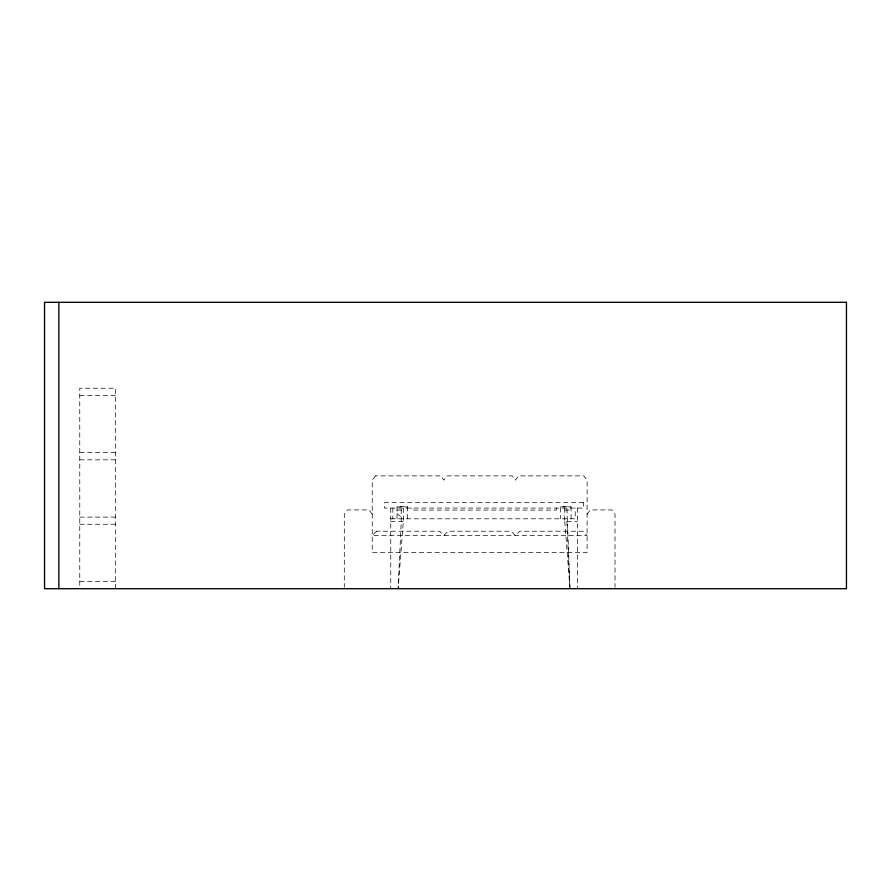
<?xml version="1.0" encoding="UTF-8"?>
<svg xmlns="http://www.w3.org/2000/svg" width="891" height="891" viewBox="0 0 891 891"><rect width="100%" height="100%" fill="white"/><g stroke="black" fill="none" stroke-linecap="round" stroke-linejoin="round"><path stroke-width="0.67" stroke-dasharray="4.46 3.34" d="M403.333 508.059L403.333 521.491L398.099 588.695L401.251 521.491L401.24 506.3M587.091 514.196L590.31 509.942L611.794 509.942L615.024 514.196L615.024 587.314M79.767 395.381L115.563 395.381M79.767 452.661L115.563 452.661M79.767 459.823L115.563 459.823M397.041 506.99L407.532 506.99M560.562 506.834L571.053 506.834M397.041 510.075L403.333 510.075M564.76 510.075L571.053 510.075M79.767 517.103L115.563 517.103M390.759 518.807L575.241 518.807L575.241 508.059M390.759 521.491L403.333 521.491M564.76 508.059L564.76 521.491L577.335 521.491M79.767 524.253L115.563 524.253M79.767 581.533L115.563 581.533M397.041 513.528L403.333 518.807M372.238 514.196L369.019 509.942L347.535 509.942L344.305 514.196L344.305 587.314M564.76 521.491L569.895 587.325L566.854 506.734M566.854 521.491L569.939 587.325M577.335 508.059L577.335 588.695M571.053 518.807L571.053 506.734L560.573 506.734L560.562 518.807M556.374 508.059L556.374 510.075L411.72 510.075L411.72 508.059M407.532 518.807L407.532 506.3L397.041 506.3L397.041 518.807M392.853 508.059L392.853 518.807M390.759 508.059L390.759 588.695M115.563 588.695L115.563 388.22L79.767 388.22L79.767 588.695M375.456 475.883L372.238 480.138L372.238 552.509L587.091 552.509L587.091 480.138L583.861 475.883L518.696 475.883L515.466 480.138L512.247 475.883L447.07 475.883L443.852 480.138L440.622 475.883L375.456 475.883M376.537 531.225L372.238 535.48L587.091 535.48L582.792 531.225L519.754 531.225L515.466 535.48L511.167 531.225L448.14 531.225L443.852 535.48L439.553 531.225L376.537 531.225M583.627 502.68L384.466 502.68L384.466 508.059L583.627 508.059L583.627 502.68"/><path stroke-width="1.34" d="M58.873 302.305L58.873 588.695M846.45 302.305L44.55 302.305L44.55 588.695L846.45 588.695L846.45 302.305"/></g></svg>
